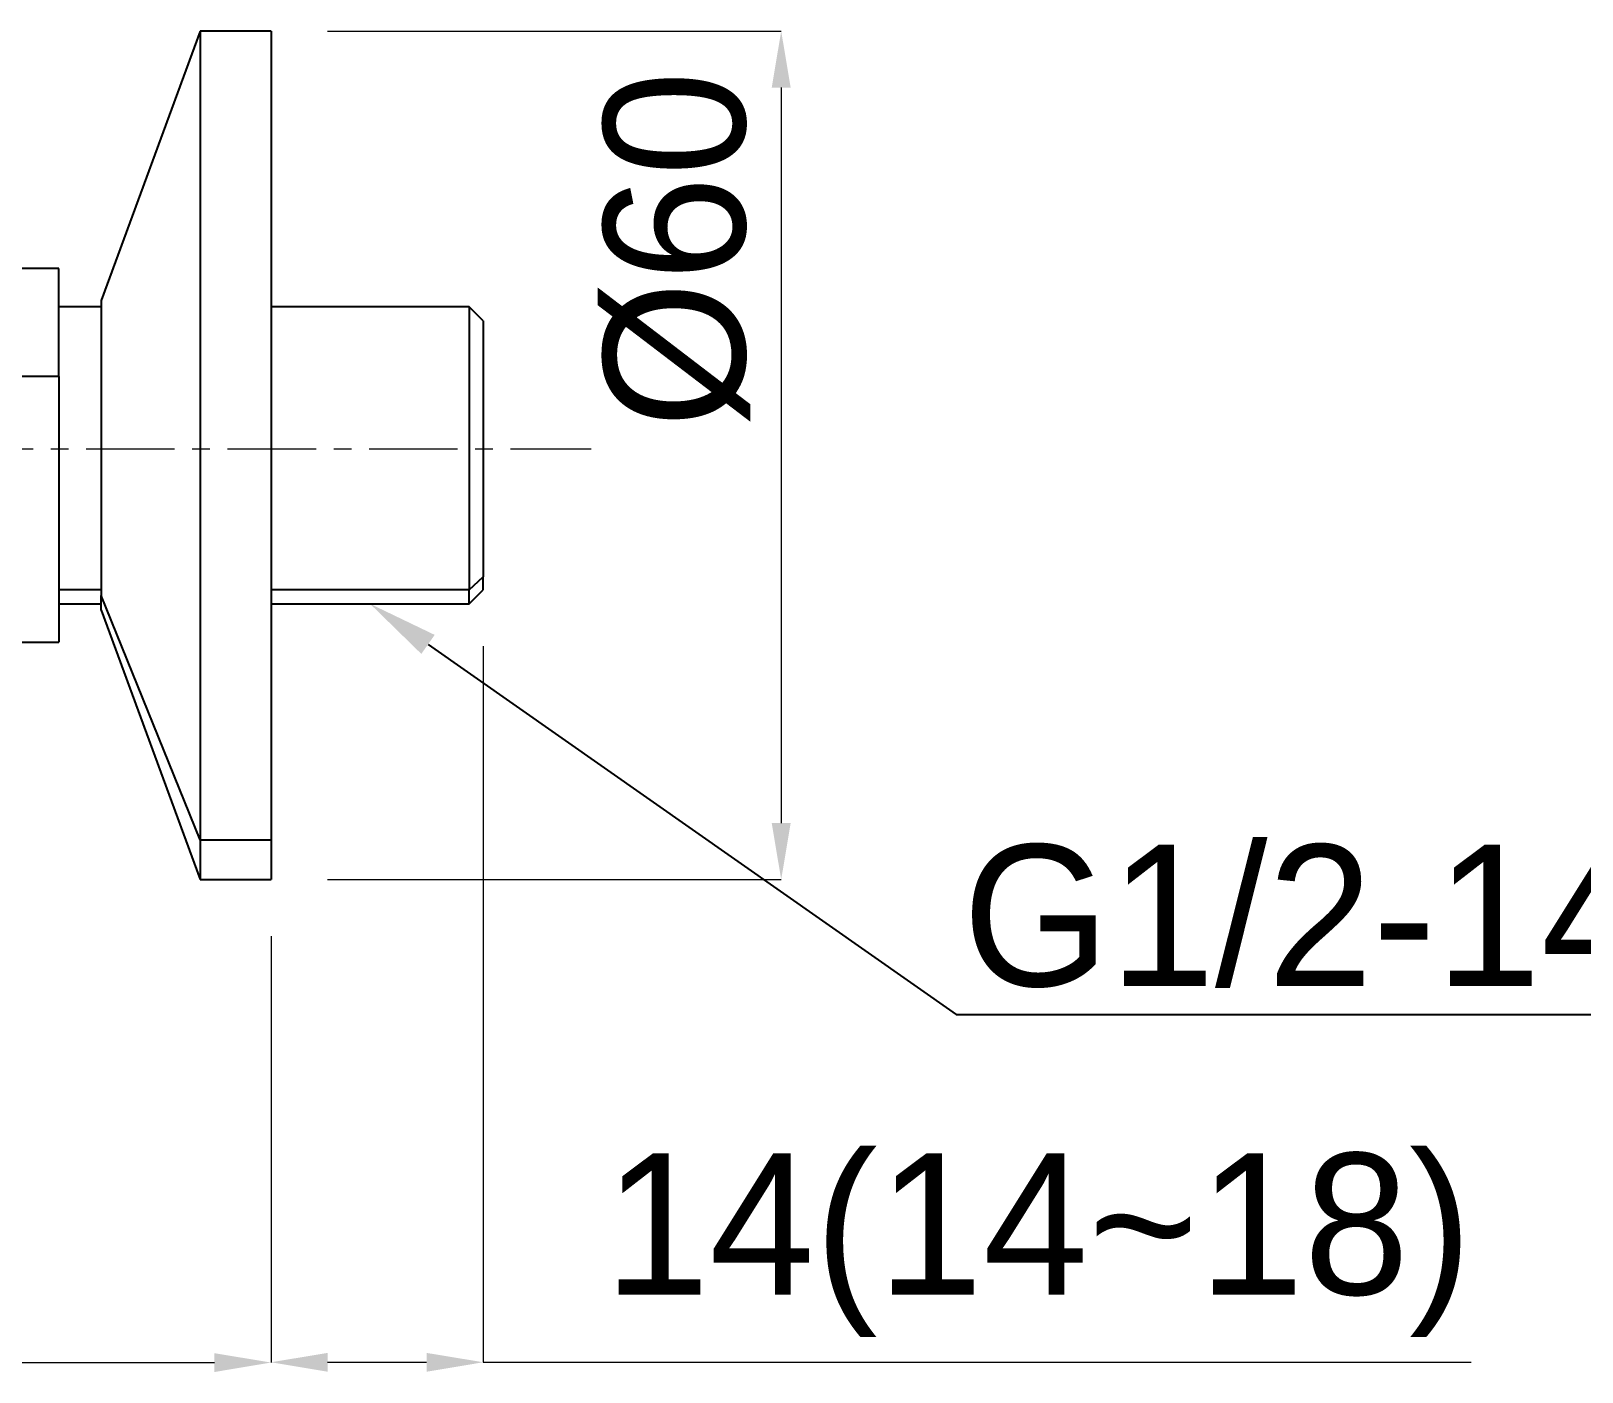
# Model space of a CAD drawing. Extents: x 0 to 1128, y 0 to 827.
# Drawn here: x 760.7 to 870.3, y 179.7 to 274.5 of the extents above; entities that cross this region are included whole.
import ezdxf
from ezdxf import colors
from ezdxf.entities.mleader import LeaderData, LeaderLine
from ezdxf.math import Vec2, Vec3

# ---------------------------------------------------------------- set-up
doc = ezdxf.new("R2010")
doc.units = 0
doc.header["$LTSCALE"] = 10
doc.header["$MEASUREMENT"] = 0
doc.header["$PDMODE"] = 3
doc.header["$PDSIZE"] = -10
doc.linetypes.add('CENTER', pattern=[2, 1.25, -0.25, 0.25, -0.25])
doc.linetypes.add('CENTER2', pattern=[28.575, 19.05, -3.175, 3.175, -3.175])
doc.layers.get('0').update_dxf_attribs({"linetype": 'CONTINUOUS'})
doc.layers.get('DEFPOINTS').update_dxf_attribs({"linetype": 'CONTINUOUS'})
doc.layers.add('1', color=7, linetype='CONTINUOUS')
doc.layers.add('Cneter', color=1, linetype='CENTER2', lineweight=13)
doc.styles.add('Daelim Dimension', font='')
doc.styles.get("Standard").update_dxf_attribs({"font": ''})
doc.styles.get('Daelim Dimension').set_extended_font_data('나눔고딕')
doc.styles.get('Standard').set_extended_font_data('GulimChe')
doc.dimstyles.new('DEFAULT', dxfattribs={"dimscale": 2, "dimtxt": 2, "dimasz": 2, "dimexe": 0, "dimexo": 2, "dimgap": 1, "dimtad": 1, "dimdec": 0, "dimzin": 9, "dimdsep": 46, "dimtxsty": 'Daelim Dimension', "dimcen": 0.5, "dimclrd": 5, "dimclre": 5, "dimclrt": 256, "dimadec": 1, "dimazin": 0, "dimtfac": 1, "dimtdec": 0, "dimtix": 1, "dimtmove": 0, "dimatfit": 3, "dimfxl": 1, "dimtolj": 1, "dimtzin": 1, "dimlwd": 9, "dimlwe": 9, "dimarcsym": 0})

# ---------------------------------------------------------------- blocks, each defined once
blk = doc.blocks.new('*D2')
at = {"color": 5, "lineweight": 9, "ltscale": 0.5, "transparency": 16777216}
for p, q in [((781.62, 274.48), (813.68, 274.48)), ((813.68, 270.48), (813.68, 218.48)), ((781.62, 214.48), (813.68, 214.48))]:
    blk.add_line(p, q, dxfattribs=at)
at = {"color": 5, "ltscale": 0.5, "transparency": 16777216}
for points in [[(813.01, 270.48), (814.35, 270.48), (813.68, 274.48)], [(813.01, 218.48), (814.35, 218.48), (813.68, 214.48)]]:
    blk.add_solid(points, dxfattribs=at)
at = {"layer": 'DEFPOINTS', "color": 0, "ltscale": 0.5, "transparency": 16777216}
for p in [(777.62, 274.48), (777.62, 214.48), (813.68, 214.48)]:
    blk.add_point(p, dxfattribs=at)
at = {"color": 7, "ltscale": 0.5, "transparency": 16777216, "insert": (806.31, 259.03), "char_height": 10, "attachment_point": 5, "rotation": 90, "style": 'Daelim Dimension'}
blk.add_mtext('\\A1;%%C60', dxfattribs=at)
blk = doc.blocks.new('*D5')
at = {"color": 5, "lineweight": 9, "ltscale": 0.5, "transparency": 16777216}
for p, q in [((696.62, 225.63), (696.62, 180.33)), ((777.62, 210.48), (777.62, 180.33)), ((700.62, 180.33), (773.62, 180.33))]:
    blk.add_line(p, q, dxfattribs=at)
at = {"color": 5, "ltscale": 0.5, "transparency": 16777216}
for points in [[(700.62, 180.99), (700.62, 179.66), (696.62, 180.33)], [(773.62, 180.99), (773.62, 179.66), (777.62, 180.33)]]:
    blk.add_solid(points, dxfattribs=at)
at = {"layer": 'DEFPOINTS', "color": 0, "ltscale": 0.5, "transparency": 16777216}
for p in [(696.62, 229.63), (777.62, 214.48), (777.62, 180.33)]:
    blk.add_point(p, dxfattribs=at)
at = {"color": 7, "ltscale": 0.5, "transparency": 16777216, "insert": (737.12, 187.46), "char_height": 10, "attachment_point": 5, "style": 'Daelim Dimension'}
blk.add_mtext('\\A1;81', dxfattribs=at)
blk = doc.blocks.new('*D4')
at = {"color": 5, "lineweight": 9, "ltscale": 0.5, "transparency": 16777216}
for p, q in [((792.62, 230.98), (792.62, 180.35)), ((777.62, 210.48), (777.62, 180.35)), ((781.62, 180.35), (788.62, 180.35)), ((792.62, 180.35), (862.45, 180.35))]:
    blk.add_line(p, q, dxfattribs=at)
at = {"color": 5, "ltscale": 0.5, "transparency": 16777216}
for points in [[(781.62, 181.01), (781.62, 179.68), (777.62, 180.35)], [(788.62, 181.01), (788.62, 179.68), (792.62, 180.35)]]:
    blk.add_solid(points, dxfattribs=at)
at = {"layer": 'DEFPOINTS', "color": 0, "ltscale": 0.5, "transparency": 16777216}
for p in [(792.62, 234.98), (777.62, 214.48), (777.62, 180.35)]:
    blk.add_point(p, dxfattribs=at)
at = {"color": 7, "ltscale": 0.5, "transparency": 16777216, "insert": (831.84, 188.63), "char_height": 10, "attachment_point": 5, "style": 'Daelim Dimension'}
blk.add_mtext('\\A1;14(14~18)', dxfattribs=at)

msp = doc.modelspace()

# ---------------------------------------------------------------- linework, layer by layer
at = {"layer": '1', "color": 7, "linetype": 'Continuous'}
for p, q in [((772.62, 274.48), (765.62, 255.43)), ((777.62, 274.48), (772.62, 274.48)), ((772.62, 274.48), (772.62, 217.3)), ((777.62, 274.48), (777.62, 217.3)), ((762.62, 257.68), (755.68, 257.68)), ((762.62, 250.06), (762.62, 257.68)), ((765.62, 255.43), (765.62, 234.56)), ((765.62, 254.98), (762.62, 254.98)), ((791.62, 254.98), (777.62, 254.98)), ((792.62, 253.98), (791.62, 254.98)), ((791.62, 254.98), (791.62, 234.97)), ((792.62, 253.98), (792.62, 235.88)), ((762.62, 250.06), (755.37, 250.06)), ((762.62, 250.06), (762.62, 231.28)), ((791.62, 234.97), (792.62, 235.88)), ((792.62, 234.98), (792.62, 235.88)), ((765.62, 234.97), (762.62, 234.97)), ((791.62, 234.97), (777.62, 234.97)), ((791.62, 233.98), (792.62, 234.98)), ((791.62, 233.98), (791.62, 234.97)), ((762.62, 233.98), (765.62, 233.98)), ((765.62, 233.53), (765.62, 234.56)), ((772.62, 217.3), (765.62, 234.56)), ((765.62, 233.53), (772.62, 214.48)), ((777.62, 233.98), (791.62, 233.98)), ((731.62, 231.28), (762.62, 231.28)), ((772.62, 217.3), (777.62, 217.3)), ((772.62, 217.3), (772.62, 214.48)), ((777.62, 217.3), (777.62, 214.48)), ((772.62, 214.48), (777.62, 214.48))]:
    msp.add_line(p, q, dxfattribs=at)
at = {"layer": 'Cneter', "linetype": 'CENTER', "ltscale": 0.5}
msp.add_line((754.55, 244.93), (800.24, 244.93), dxfattribs=at)

# ---------------------------------------------------------------- dimensions: what is measured, and where the dimension line sits
at = {"color": 5, "ltscale": 0.5}
dim = msp.add_linear_dim(base=(813.68, 214.48), p1=(777.62, 274.48), p2=(777.62, 214.48), angle=90, text='%%C<>', dimstyle='DEFAULT', override={"dimtxt": 5, "dimclrd": 5, "dimclre": 5, "dimclrt": 7}, dxfattribs=at)
dim.commit()
dim.dimension.update_dxf_attribs({"geometry": '*D2', "text_midpoint": (813.68, 259.03), "dimtype": 128})
dim = msp.add_linear_dim(base=(777.62, 180.35), p1=(792.62, 234.98), p2=(777.62, 214.48), text='14(14~18)', dimstyle='DEFAULT', override={"dimtxt": 5, "dimclrd": 5, "dimclre": 5, "dimclrt": 7}, dxfattribs=at)
dim.commit()
dim.dimension.update_dxf_attribs({"geometry": '*D4', "text_midpoint": (831.84, 180.35), "dimtype": 128})
dim = msp.add_linear_dim(base=(777.62, 180.33), p1=(696.62, 229.63), p2=(777.62, 214.48), text='81', dimstyle='DEFAULT', override={"dimtxt": 5, "dimclrd": 5, "dimclre": 5, "dimclrt": 7}, dxfattribs=at)
dim.commit()
dim.dimension.update_dxf_attribs({"geometry": '*D5', "text_midpoint": (737.12, 187.46)})

# ---------------------------------------------------------------- leaders
at = {"ltscale": 0.5}
ml = msp.add_multileader_mtext('Standard', dxfattribs=at)
ml.set_content('{\\f나눔고딕|b0|i0|c129|p50;G1/2-14TH}', color=256)
ml.set_leader_properties(color=5)
ml.build(insert=Vec2(0, 0))
ml.multileader.update_dxf_attribs({"text_left_attachment_type": 6, "text_right_attachment_type": 6, "dogleg_length": 0.36, "arrow_head_size": 5})
ctx = ml.context
ctx.base_point, ctx.char_height, ctx.arrow_head_size, ctx.landing_gap_size, ctx.plane_origin = Vec3(826.41, 204.95), 10, 5, 0.09, Vec3(818.59, 175.15)
ctx.left_attachment, ctx.right_attachment = 6, 6
notes = []
notes.append((ctx, [(0, (1, 1, 0), (826.05, 204.95), (1, 0), 0.36, [(0, [(784.62, 233.98)], 0, [])])]))
ctx.mtext.insert, ctx.mtext.flow_direction = Vec3(826.5, 216.95), 5
for ctx, leaders in notes:
    for number, flags, end, landing, length, lines in leaders:
        leader = LeaderData()
        leader.index, (leader.has_last_leader_line, leader.has_dogleg_vector, leader.attachment_direction) = number, flags
        leader.last_leader_point, leader.dogleg_vector, leader.dogleg_length = Vec3(end), Vec3(landing), length
        for number, points, colour, breaks in lines:
            line = LeaderLine()
            line.index, line.vertices, line.color, line.breaks = number, Vec3.list(points), colors.encode_raw_color(colour), breaks
            leader.lines.append(line)
        ctx.leaders.append(leader)

doc.saveas('drawing.dxf')
